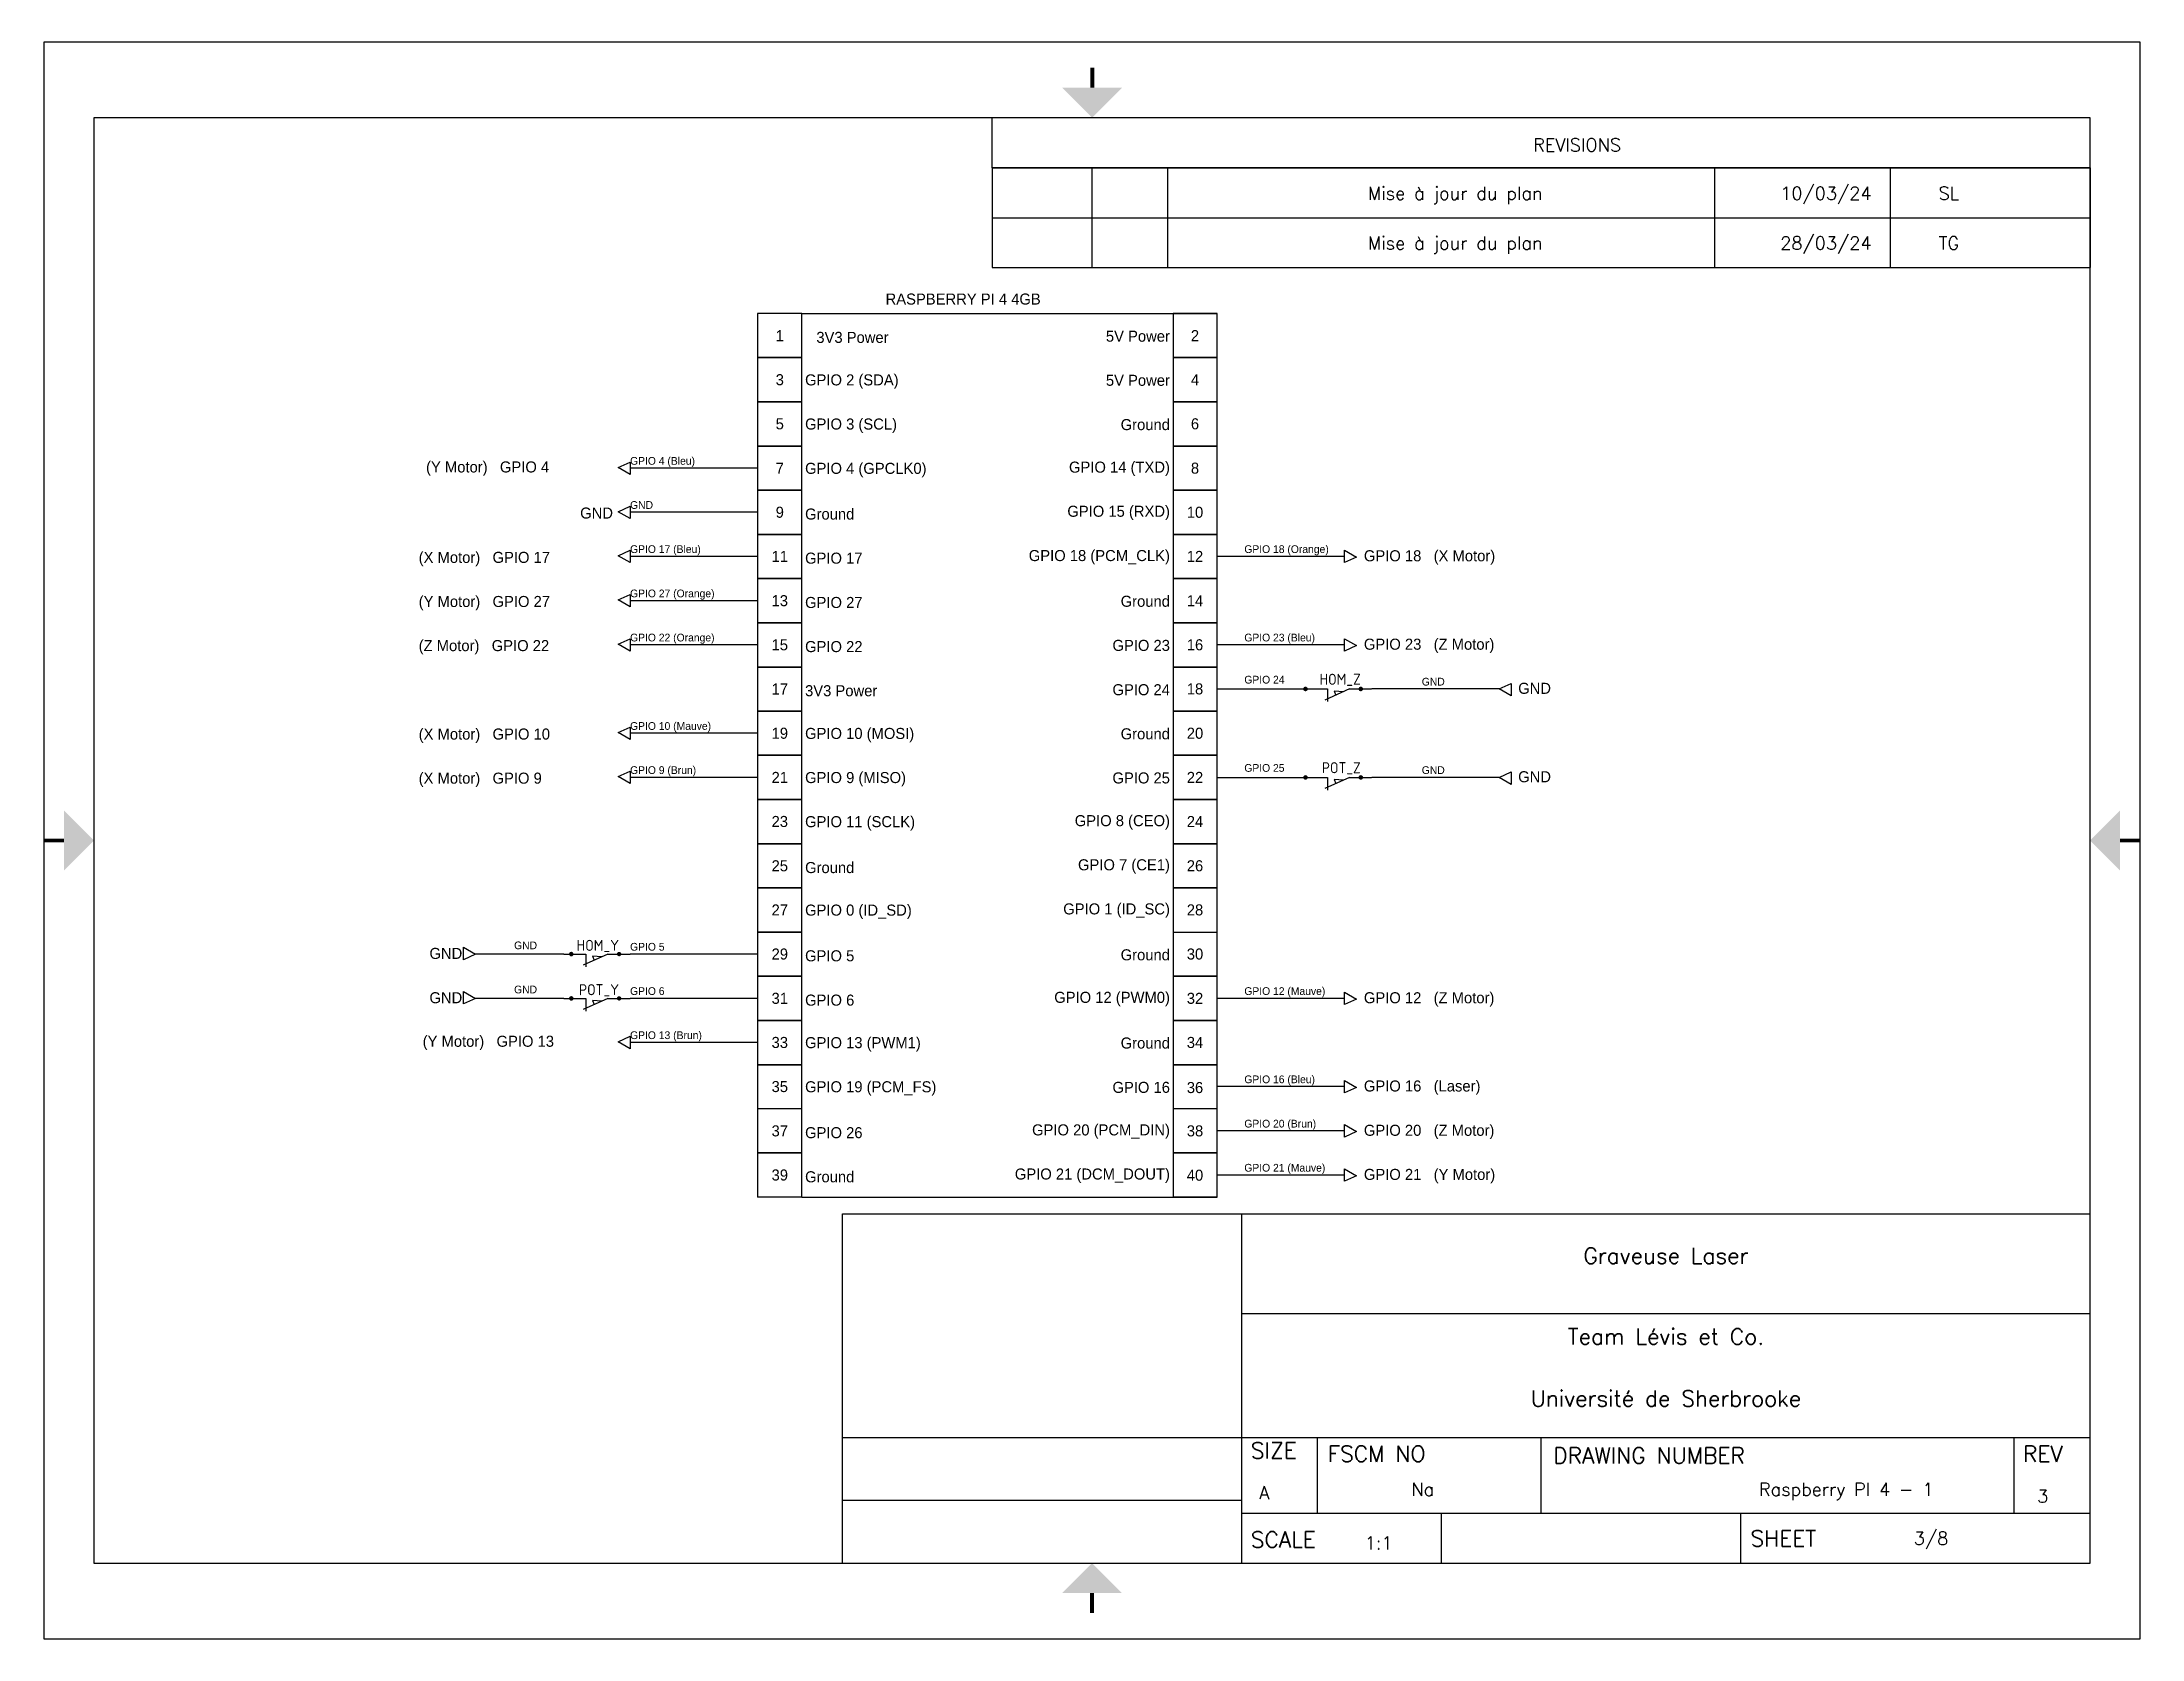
# Model space of a CAD drawing. Header units: inches. Extents: x -1 to 1051, y 0 to 800.
import ezdxf
from ezdxf.enums import TextEntityAlignment as Align

# ---------------------------------------------------------------- set-up
doc = ezdxf.new("R2010")
doc.units = ezdxf.units.IN
doc.header["$LTSCALE"] = 0.75
doc.header["$MEASUREMENT"] = 0
for name, color, linetype in [('SYMS', 7, 'Continuous'), ('TAGS', 51, 'Continuous'), ('TB_LABELS', 1, 'Continuous'), ('Title Block', 7, 'Continuous'), ('Viewport', 7, 'Continuous')]:
    doc.layers.add(name, color=color, linetype=linetype)
doc.styles.add('Roman', font='romans')
doc.styles.add('WD', font='romans.shx')
doc.styles.add('WD_IEC', font='isocp2.shx', dxfattribs={"width": 0.9, "height": 4})

# ---------------------------------------------------------------- blocks, each defined once
blk = doc.blocks.new('ANSI_border_A(L)')
for p, q in [((475, 737), (475, 762)), ((1025, 737), (475, 737))]:
    blk.add_line(p, q)
at = {"layer": 'Title Block'}
for p, q in [((0, 800), (0, 0)), ((1050, 800), (0, 800)), ((1050, 0), (1050, 800)), ((25, 762), (25, 38)), ((1025, 762), (25, 762)), ((1025, 38), (1025, 762)), ((25, 38), (1025, 38)), ((0, 0), (1050, 0))]:
    blk.add_line(p, q, dxfattribs=at)
at = {"layer": 'Title Block', "const_width": 2}
for points in [[(525.1, 787.1), (525.1, 777.1)], [(0, 400), (10, 400)], [(1050, 400), (1040, 400)], [(525, 13), (525, 23)]]:
    blk.add_lwpolyline(points, dxfattribs=at)
at = {"layer": 'Title Block'}
for points in [[(510.1, 777.1), (540.1, 777.1), (525.1, 762.1)], [(10, 385), (10, 415), (25, 400)], [(1040, 385), (1040, 415), (1025, 400)], [(510, 23), (540, 23), (525, 38)]]:
    blk.add_solid(points, dxfattribs=at)
at = {"layer": 'Title Block', "style": 'Roman'}
blk.add_text('REVISIONS', height=6.5, dxfattribs=at).set_placement((746, 745.2))
blk = doc.blocks.new('ANSI_REVblock_A')
blk.add_line((0, 0), (0, -0.25))
at = {"layer": 'Title Block'}
for p, q in [((-5.5, 0), (0, 0)), ((-5.5, 0), (-5.5, -0.25)), ((-5, -0.25), (-5, 0)), ((-4.62, -0.25), (-4.62, 0)), ((-1.88, -0.25), (-1.88, 0)), ((-1, -0.25), (-1, 0)), ((-5.5, -0.25), (0, -0.25))]:
    blk.add_line(p, q, dxfattribs=at)
at = {"style": 'WD'}
for tag, p in [('ZONE', (-5.391, -0.16)), ('REV', (-4.92, -0.16)), ('DESCRIPTION', (-3.618, -0.16)), ('DATE', (-1.552, -0.16)), ('APPROVED', (-0.759, -0.16))]:
    blk.add_attdef(tag, p, '', height=0.065, dxfattribs=at)
at = {"style": 'WD', "flags": 1}
blk.add_attdef('WD_TB', (-4.505, -0.154), '', height=0.03, dxfattribs=at)
blk = doc.blocks.new('ANSI_tblock_desc_A(L)')
for p, q in [((0, 0), (0, 1.75)), ((-6.25, 0), (0, 0))]:
    blk.add_line(p, q)
at = {"layer": 'Title Block'}
for p, q in [((-6.25, 1.75), (0, 1.75)), ((-6.25, 0), (-6.25, 1.75)), ((-4.25, 0), (-4.25, 1.75)), ((-4.25, 1.25), (0, 1.25)), ((-6.25, 0.63), (0, 0.63)), ((-3.87, 0.25), (-3.87, 0.63)), ((-2.75, 0.25), (-2.75, 0.63)), ((-0.38, 0.25), (-0.38, 0.63)), ((-6.25, 0.315), (-4.25, 0.315)), ((-4.25, 0.25), (0, 0.25)), ((-3.25, 0), (-3.25, 0.25)), ((-1.75, 0), (-1.75, 0.25))]:
    blk.add_line(p, q, dxfattribs=at)
at = {"color": 0, "style": 'Roman', "flags": 8}
for tag, p in [('FNAME', (-10.3, 5.12)), ('REVDATE', (-10.3, 2.62)), ('USER', (-10.3, -0.38))]:
    blk.add_attdef(tag, p, '', height=0.15, rotation=90, dxfattribs=at)
at = {"style": 'WD'}
for tag, p in [('PROJDESC', (-2.125, 1.5)), ('TITLE1', (-2.125, 1.095)), ('TITLE2', (-2.125, 0.785))]:
    blk.add_attdef(tag, text='', height=0.08, dxfattribs=at).set_placement(p, align=Align.CENTER)
for tag, p in [('SIZE', (-4.162, 0.32)), ('FSCM_NO', (-3.4, 0.337)), ('DWG_NO', (-1.659, 0.337)), ('REV', (-0.265, 0.303)), ('SCALE', (-3.634, 0.069)), ('SHEET', (-0.883, 0.092))]:
    blk.add_attdef(tag, p, '', height=0.065, dxfattribs=at)
at = {"style": 'WD', "flags": 1}
blk.add_attdef('WD_TB', (-5.57, 0.177), '', height=0.086, dxfattribs=at)
at = {"layer": 'TB_LABELS', "style": 'WD'}
for s, p in [('SIZE', (-4.204, 0.604)), ('FSCM NO', (-3.819, 0.588)), ('DRAWING NUMBER', (-2.689, 0.579)), ('REV', (-0.336, 0.588)), ('SCALE', (-4.204, 0.158)), ('SHEET', (-1.701, 0.164))]:
    blk.add_text(s, height=0.08, dxfattribs=at).set_placement(p, align=Align.TOP_LEFT)
blk = doc.blocks.new('HLS12')
for p, q in [((-7.5, 0), (-2.5, 0)), ((2.5, 0), (-3.12, -2.5)), ((-2.5, 0), (-2.5, -2.87)), ((2.5, 0), (7.5, 0)), ((1.12, -0.61), (-1, -0.49)), ((-1, -0.49), (-0.61, -1.38))]:
    blk.add_line(p, q)
at = {"style": 'WD_IEC'}
for tag, p in [('INST', (-5, 10.12)), ('LOC', (-5, 7.12)), ('TAG1', (-5, 4.12)), ('DESC1', (-5, -9.25)), ('DESC3', (-5, -15.25)), ('DESC2', (-5, -12.25))]:
    blk.add_attdef(tag, text='', height=2.5, dxfattribs=at).set_placement(p, align=Align.RIGHT)
for tag, p, height, flags in [('MFG', (6.5, 6.5), 1.5, 1), ('CAT', (6.5, 4), 1.5, 1), ('X4TERM01', (-7.5, 0), 0.32, 1), ('TERM01', (-7.5, 1), 2, 8), ('X2LINK', (0, -0.11), 0.32, 1), ('X1TERM02', (7.5, 0), 0.32, 1), ('X8LINK', (0, -1.68), 0.32, 1), ('ASSYCODE', (11, -4), 1, 1), ('FAMILY', (11, -5.5), 1, 1), ('CONTACT', (11.25, -2.5), 1, 1), ('COMMON', (12.5, -3.75), 1, 1), ('CATDESC', (11, -7), 1, 1)]:
    blk.add_attdef(tag, p, '', height=height, dxfattribs=dict(at, flags=flags))
at = {"style": 'WD_IEC', "flags": 8}
for tag, height, p in [('TERM02', 2, (7.5, 1)), ('XREF', 2.5, (-5, -6.25))]:
    blk.add_attdef(tag, text='', height=height, dxfattribs=at).set_placement(p, align=Align.RIGHT)
at = {"lineweight": 15, "style": 'WD_IEC'}
blk.add_attdef('WDTAGALT', text='', height=2.5, dxfattribs=at).set_placement((-5, -18.25), align=Align.RIGHT)

msp = doc.modelspace()

# ---------------------------------------------------------------- hatches: boundary and pattern name
for points in [[(630.8, 475.9, 1), (633.1, 475.9, 1)], [(658.5, 475.9, 1), (660.8, 475.9, 1)], [(630.8, 431.6, 1), (633.1, 431.6, 1)], [(658.5, 431.6, 1), (660.8, 431.6, 1)], [(263, 343.1, 1), (265.3, 343.1, 1)], [(287, 343.1, 1), (289.2, 343.1, 1)], [(263, 320.9, 1), (265.3, 320.9, 1)], [(287, 320.9, 1), (289.2, 320.9, 1)]]:
    msp.add_hatch(color=256).paths.add_polyline_path(points)

# ---------------------------------------------------------------- linework, layer by layer
for p, q in [((357.5, 664), (357.5, 641.9)), ((379.6, 664), (357.5, 664)), ((379.6, 641.9), (379.6, 664)), ((379.6, 664), (565.6, 664)), ((565.6, 664), (587.7, 664)), ((565.6, 664), (565.6, 641.9)), ((587.7, 664), (565.6, 664)), ((587.7, 641.9), (587.7, 664)), ((357.5, 641.9), (379.6, 641.9)), ((357.5, 641.9), (357.5, 619.7)), ((379.6, 641.9), (357.5, 641.9)), ((379.6, 619.7), (379.6, 641.9)), ((565.6, 641.9), (587.7, 641.9)), ((565.6, 641.9), (565.6, 619.7)), ((587.7, 641.9), (565.6, 641.9)), ((587.7, 619.7), (587.7, 641.9)), ((357.5, 619.7), (379.6, 619.7)), ((357.5, 619.7), (357.5, 597.6)), ((379.6, 619.7), (357.5, 619.7)), ((379.6, 597.6), (379.6, 619.7)), ((565.6, 619.7), (587.7, 619.7)), ((565.6, 619.7), (565.6, 597.6)), ((587.7, 619.7), (565.6, 619.7)), ((587.7, 597.6), (587.7, 619.7)), ((287.6, 586.9), (293.6, 589.6)), ((293.6, 589.6), (293.6, 583.4)), ((357.5, 597.6), (379.6, 597.6)), ((357.5, 597.6), (357.5, 575.5)), ((379.6, 597.6), (357.5, 597.6)), ((379.6, 575.5), (379.6, 597.6)), ((565.6, 597.6), (587.7, 597.6)), ((565.6, 597.6), (565.6, 575.5)), ((587.7, 597.6), (565.6, 597.6)), ((587.7, 575.5), (587.7, 597.6)), ((293.6, 583.4), (287.6, 586.9)), ((357.5, 586.5), (293.6, 586.5)), ((357.5, 575.5), (379.6, 575.5)), ((357.5, 575.5), (357.5, 553.3)), ((379.6, 575.5), (357.5, 575.5)), ((379.6, 553.3), (379.6, 575.5)), ((565.6, 575.5), (587.7, 575.5)), ((565.6, 575.5), (565.6, 553.3)), ((587.7, 575.5), (565.6, 575.5)), ((587.7, 553.3), (587.7, 575.5)), ((287.6, 564.7), (293.6, 567.5)), ((293.6, 561.3), (287.6, 564.7)), ((293.6, 567.5), (293.6, 561.3)), ((357.5, 564.4), (293.6, 564.4)), ((357.5, 553.3), (379.6, 553.3)), ((357.5, 553.3), (357.5, 531.2)), ((379.6, 553.3), (357.5, 553.3)), ((379.6, 531.2), (379.6, 553.3)), ((565.6, 553.3), (587.7, 553.3)), ((565.6, 553.3), (565.6, 531.2)), ((587.7, 553.3), (565.6, 553.3)), ((587.7, 531.2), (587.7, 553.3)), ((287.6, 542.6), (293.6, 545.4)), ((293.6, 539.2), (287.6, 542.6)), ((293.6, 545.4), (293.6, 539.2)), ((357.5, 542.3), (293.6, 542.3)), ((651.5, 542.3), (587.7, 542.3)), ((651.5, 539.2), (651.5, 545.4)), ((651.5, 545.4), (657.5, 541.9)), ((657.5, 541.9), (651.5, 539.2)), ((357.5, 531.2), (379.6, 531.2)), ((357.5, 531.2), (357.5, 509.1)), ((379.6, 531.2), (357.5, 531.2)), ((379.6, 509.1), (379.6, 531.2)), ((565.6, 531.2), (587.7, 531.2)), ((565.6, 531.2), (565.6, 509.1)), ((587.7, 531.2), (565.6, 531.2)), ((587.7, 509.1), (587.7, 531.2)), ((287.6, 520.5), (293.6, 523.2)), ((293.6, 517), (287.6, 520.5)), ((293.6, 523.2), (293.6, 517)), ((357.5, 520.1), (293.6, 520.1)), ((357.5, 509.1), (379.6, 509.1)), ((357.5, 509.1), (357.5, 486.9)), ((379.6, 509.1), (357.5, 509.1)), ((379.6, 486.9), (379.6, 509.1)), ((565.6, 509.1), (587.7, 509.1)), ((565.6, 509.1), (565.6, 486.9)), ((587.7, 509.1), (565.6, 509.1)), ((587.7, 486.9), (587.7, 509.1)), ((287.6, 498.3), (293.6, 501.1)), ((293.6, 494.9), (287.6, 498.3)), ((293.6, 501.1), (293.6, 494.9)), ((357.5, 498), (293.6, 498)), ((651.5, 498), (587.7, 498)), ((651.5, 494.9), (651.5, 501.1)), ((651.5, 501.1), (657.5, 497.7)), ((657.5, 497.7), (651.5, 494.9)), ((357.5, 486.9), (379.6, 486.9)), ((357.5, 486.9), (357.5, 464.8)), ((379.6, 486.9), (357.5, 486.9)), ((379.6, 464.8), (379.6, 486.9)), ((565.6, 486.9), (587.7, 486.9)), ((565.6, 486.9), (565.6, 464.8)), ((587.7, 486.9), (565.6, 486.9)), ((587.7, 464.8), (587.7, 486.9)), ((587.7, 475.9), (632, 475.9)), ((729, 475.9), (665.1, 475.9)), ((729, 475.9), (735, 478.6)), ((735, 472.4), (729, 475.9)), ((735, 478.6), (735, 472.4)), ((357.5, 464.8), (379.6, 464.8)), ((357.5, 464.8), (357.5, 442.7)), ((379.6, 464.8), (357.5, 464.8)), ((379.6, 442.7), (379.6, 464.8)), ((565.6, 464.8), (587.7, 464.8)), ((565.6, 464.8), (565.6, 442.7)), ((587.7, 464.8), (565.6, 464.8)), ((587.7, 442.7), (587.7, 464.8)), ((287.6, 454.1), (293.6, 456.8)), ((293.6, 450.6), (287.6, 454.1)), ((293.6, 456.8), (293.6, 450.6)), ((357.5, 453.7), (293.6, 453.7)), ((357.5, 442.7), (379.6, 442.7)), ((357.5, 442.7), (357.5, 420.5)), ((379.6, 442.7), (357.5, 442.7)), ((379.6, 420.5), (379.6, 442.7)), ((565.6, 442.7), (587.7, 442.7)), ((565.6, 442.7), (565.6, 420.5)), ((587.7, 442.7), (565.6, 442.7)), ((587.7, 420.5), (587.7, 442.7)), ((287.6, 432), (293.6, 434.7)), ((293.6, 428.5), (287.6, 432)), ((293.6, 434.7), (293.6, 428.5)), ((357.5, 431.6), (293.6, 431.6)), ((587.7, 431.6), (632, 431.6)), ((729, 431.6), (665.1, 431.6)), ((729, 431.6), (735, 434.4)), ((735, 428.1), (729, 431.6)), ((735, 434.4), (735, 428.1)), ((357.5, 420.5), (379.6, 420.5)), ((357.5, 420.5), (357.5, 398.4)), ((379.6, 420.5), (357.5, 420.5)), ((379.6, 398.4), (379.6, 420.5)), ((565.6, 420.5), (587.7, 420.5)), ((565.6, 420.5), (565.6, 398.4)), ((587.7, 420.5), (565.6, 420.5)), ((587.7, 398.4), (587.7, 420.5)), ((357.5, 398.4), (379.6, 398.4)), ((357.5, 398.4), (357.5, 376.3)), ((379.6, 398.4), (357.5, 398.4)), ((379.6, 376.3), (379.6, 398.4)), ((565.6, 398.4), (587.7, 398.4)), ((565.6, 398.4), (565.6, 376.3)), ((587.7, 398.4), (565.6, 398.4)), ((587.7, 376.3), (587.7, 398.4)), ((357.5, 376.3), (379.6, 376.3)), ((357.5, 376.3), (357.5, 354.1)), ((379.6, 376.3), (357.5, 376.3)), ((379.6, 354.1), (379.6, 376.3)), ((565.6, 376.3), (587.7, 376.3)), ((565.6, 376.3), (565.6, 354.1)), ((587.7, 376.3), (565.6, 376.3)), ((587.7, 354.1), (587.7, 376.3)), ((357.5, 354.1), (379.6, 354.1)), ((357.5, 354.1), (357.5, 332)), ((379.6, 354.1), (357.5, 354.1)), ((379.6, 332), (379.6, 354.1)), ((565.6, 354.1), (587.7, 354.1)), ((565.6, 354.1), (565.6, 332)), ((587.7, 332), (587.7, 354.1)), ((210.2, 340.3), (210.2, 346.5)), ((210.2, 346.5), (216.2, 343.1)), ((216.2, 343.1), (210.2, 340.3)), ((260.4, 343.1), (216.2, 343.1)), ((357.5, 343.1), (293.6, 343.1)), ((357.5, 332), (379.6, 332)), ((357.5, 332), (357.5, 309.9)), ((379.6, 332), (357.5, 332)), ((379.6, 309.9), (379.6, 332)), ((565.6, 332), (587.7, 332)), ((565.6, 332), (565.6, 309.9)), ((587.7, 332), (565.6, 332)), ((587.7, 309.9), (587.7, 332)), ((210.2, 318.2), (210.2, 324.4)), ((210.2, 324.4), (216.2, 320.9)), ((216.2, 320.9), (210.2, 318.2)), ((260.4, 320.9), (216.2, 320.9)), ((357.5, 320.9), (293.6, 320.9)), ((651.5, 320.9), (587.7, 320.9)), ((651.5, 317.8), (651.5, 324.1)), ((651.5, 324.1), (657.5, 320.6)), ((657.5, 320.6), (651.5, 317.8)), ((357.5, 309.9), (379.6, 309.9)), ((357.5, 309.9), (357.5, 287.7)), ((379.6, 309.9), (357.5, 309.9)), ((379.6, 287.7), (379.6, 309.9)), ((565.6, 309.9), (587.7, 309.9)), ((565.6, 309.9), (565.6, 287.7)), ((587.7, 309.9), (565.6, 309.9)), ((587.7, 287.7), (587.7, 309.9)), ((287.6, 299.2), (293.6, 301.9)), ((293.6, 295.7), (287.6, 299.2)), ((293.6, 301.9), (293.6, 295.7)), ((357.5, 298.8), (293.6, 298.8)), ((357.5, 287.7), (379.6, 287.7)), ((357.5, 287.7), (357.5, 265.6)), ((379.6, 287.7), (357.5, 287.7)), ((379.6, 265.6), (379.6, 287.7)), ((565.6, 287.7), (587.7, 287.7)), ((565.6, 287.7), (565.6, 265.6)), ((587.7, 287.7), (565.6, 287.7)), ((587.7, 265.6), (587.7, 287.7)), ((651.5, 276.7), (587.7, 276.7)), ((651.5, 273.6), (651.5, 279.8)), ((651.5, 279.8), (657.5, 276.3)), ((657.5, 276.3), (651.5, 273.6)), ((379.6, 265.6), (357.5, 265.6)), ((357.5, 265.6), (357.5, 243.5)), ((379.6, 243.5), (379.6, 265.6)), ((587.7, 265.6), (565.6, 265.6)), ((565.6, 265.6), (565.6, 243.5)), ((587.7, 243.5), (587.7, 265.6)), ((651.5, 254.5), (587.7, 254.5)), ((651.5, 251.4), (651.5, 257.7)), ((651.5, 257.7), (657.5, 254.2)), ((657.5, 254.2), (651.5, 251.4)), ((357.5, 243.5), (379.6, 243.5)), ((357.5, 243.5), (357.5, 221.3)), ((379.6, 243.5), (357.5, 243.5)), ((379.6, 221.3), (379.6, 243.5)), ((565.6, 243.5), (587.7, 243.5)), ((565.6, 243.5), (565.6, 221.3)), ((587.7, 243.5), (565.6, 243.5)), ((587.7, 221.3), (587.7, 243.5)), ((651.5, 232.4), (587.7, 232.4)), ((651.5, 229.3), (651.5, 235.5)), ((651.5, 235.5), (657.5, 232.1)), ((657.5, 232.1), (651.5, 229.3)), ((379.6, 221.3), (357.5, 221.3)), ((379.6, 221.3), (587.7, 221.3)), ((587.7, 221.3), (565.6, 221.3))]:
    msp.add_line(p, q)

# ---------------------------------------------------------------- block references
ref = msp.add_blockref('ANSI_REVblock_A', (1025, 737), dxfattribs=dict(xscale=100, yscale=100, zscale=100))
ref.add_attrib('DESCRIPTION', 'Mise à jour du plan', (663.2, 721), dxfattribs={"height": 6.5, "style": 'WD'})
ref.add_attrib('DATE', '10/03/24', (869.8, 721), dxfattribs={"height": 6.5, "style": 'WD'})
ref.add_attrib('APPROVED', 'SL', (949.1, 721), dxfattribs={"height": 6.5, "style": 'WD'})
ref = msp.add_blockref('ANSI_REVblock_A', (1025, 712), dxfattribs=dict(xscale=100, yscale=100, zscale=100))
ref.add_attrib('DESCRIPTION', 'Mise à jour du plan', (663.2, 696), dxfattribs={"height": 6.5, "style": 'WD'})
ref.add_attrib('DATE', '28/03/24', (869.8, 696), dxfattribs={"height": 6.5, "style": 'WD'})
ref.add_attrib('APPROVED', 'TG', (949.1, 696), dxfattribs={"height": 6.5, "style": 'WD'})
at = {"xscale": 100, "yscale": 100, "zscale": 100}
msp.add_blockref('ANSI_tblock_desc_A(L)', (1025, 38), dxfattribs=at).add_auto_attribs({'PROJDESC': 'Graveuse Laser', 'TITLE1': 'Team Lévis et Co.', 'TITLE2': 'Université de Sherbrooke', 'SIZE': 'A', 'FSCM_NO': 'Na', 'DWG_NO': 'Raspberry PI 4 - 1', 'REV': '3', 'SCALE': '1:1', 'SHEET': '3/8'})
at = {"layer": 'SYMS'}
ref = msp.add_blockref('HLS12', (648.5, 475.9), dxfattribs=dict(at, xscale=2.213289004465416, yscale=2.213289004465416, zscale=2.213289004465416))
ref.add_attrib('TAG1', 'HOM_Z', dxfattribs={"layer": 'TAGS', "color": 5, "height": 5.53, "style": 'WD_IEC'}).set_placement((659.7, 478), align=Align.RIGHT)
ref = msp.add_blockref('HLS12', (648.5, 431.6), dxfattribs=dict(at, xscale=2.213289004465416, yscale=2.213289004465416, zscale=2.213289004465416))
ref.add_attrib('TAG1', 'POT_Z', dxfattribs={"layer": 'TAGS', "color": 5, "height": 5.53, "style": 'WD_IEC'}).set_placement((659.7, 433.7), align=Align.RIGHT)
ref = msp.add_blockref('HLS12', (277, 343.1), dxfattribs=dict(at, xscale=2.213289004465416, yscale=2.213289004465416, zscale=2.213289004465416))
ref.add_attrib('TAG1', 'HOM_Y', dxfattribs={"layer": 'TAGS', "color": 5, "height": 5.53, "style": 'WD_IEC'}).set_placement((288.1, 344.7), align=Align.RIGHT)
ref = msp.add_blockref('HLS12', (277, 320.9), dxfattribs=dict(at, xscale=2.213289004465416, yscale=2.213289004465416, zscale=2.213289004465416))
ref.add_attrib('TAG1', 'POT_Y', dxfattribs={"layer": 'TAGS', "color": 5, "height": 5.53, "style": 'WD_IEC'}).set_placement((288.1, 322.5), align=Align.RIGHT)
at = {"layer": 'Viewport'}
msp.add_blockref('ANSI_border_A(L)', (0, 0), dxfattribs=at)

# ---------------------------------------------------------------- texts
for s, width, heights, insert, char_height, attachment_point in [('RASPBERRY PI 4 4GB', 188.13, [0], (421.6, 674), 5.533, 1), ('\\pxqc;1', 22.133, [0], (368.6, 652.9), 5.53, 5), ('3V3 Power', 52.046, [13], (405, 652), 5.53, 5), ('\\pxqr;5V Power', 95.679, [13], (516.2, 652.6), 5.533, 5), ('\\pxqc;2', 22.133, [0], (576.6, 652.9), 5.53, 5), ('3', 22.133, [0], (368.6, 630.8), 5.53, 5), ('\\pxql;GPIO 2 (SDA)', 95.679, [13], (429.1, 629.9), 5.533, 5), ('\\pxqr;5V Power', 95.679, [13], (516.2, 630.5), 5.533, 5), ('\\pxqc;4', 22.133, [0], (576.6, 630.8), 5.53, 5), ('\\pxqc;5', 22.133, [0], (368.6, 608.7), 5.53, 5), ('\\pxql;GPIO 3 (SCL)', 95.679, [13], (429.1, 607.8), 5.533, 5), ('\\pxqr;Ground', 95.679, [13], (516.2, 608.3), 5.533, 5), ('6', 22.133, [2.64], (576.6, 608.7), 5.53, 5), ('(Y Motor)   GPIO 4 ', 149.253, [14], (191.4, 589.9), 5.533, 1), ('{\\C116;\\c3434259;GPIO 4 (Bleu)}', 58.63, [6.24], (293.6, 592.1), 3.873, 1), ('\\pxqc;7', 22.133, [0], (368.6, 586.5), 5.53, 5), ('\\pxql;GPIO 4 (GPCLK0)', 95.679, [13], (429.1, 585.6), 5.533, 5), ('\\pxqr;GPIO 14 (TXD)', 95.679, [13], (516.2, 586.2), 5.533, 5), ('\\pxqc;8', 22.133, [0], (576.6, 586.5), 5.53, 5), ('{\\C116;\\c3434259;GND}', 59.102, [6.24], (293.6, 570), 3.873, 1), ('GND ', 149.253, [14], (268.6, 566.8), 5.53, 1), ('\\pxqc;9', 22.133, [0], (368.6, 564.4), 5.53, 5), ('\\pxql;Ground', 95.679, [13], (429.1, 563.5), 5.533, 5), ('\\pxqr;GPIO 15 (RXD)', 95.679, [13], (516.2, 564.1), 5.533, 5), ('\\pxqc;10', 22.133, [0], (576.6, 564.4), 5.53, 5), ('{\\C116;\\c3434259;GPIO 17 (Bleu)}', 61.701, [6.48], (293.6, 547.9), 3.873, 1), ('{\\C116;\\c3434259;GPIO 18 (Orange)}', 56.503, [6.95], (601.3, 547.9), 3.873, 1), ('(X Motor)   GPIO 17 ', 149.253, [14], (187.7, 544.6), 5.533, 1), ('\\pxqc;11', 22.133, [0], (368.6, 542.3), 5.53, 5), ('\\pxql;GPIO 17', 95.679, [13], (429.1, 541.4), 5.533, 5), ('\\pxqr;GPIO 18 (PCM_CLK)', 95.679, [13], (516.2, 541.9), 5.533, 5), ('\\pxqc;12', 22.133, [0], (576.6, 542.3), 5.53, 5), ('GPIO 18   (X Motor)   ', 149.253, [14], (661.2, 545.4), 5.533, 1), ('(Y Motor)   GPIO 27 ', 149.253, [14], (187.7, 522.5), 5.533, 1), ('{\\C116;\\c3434259;GPIO 27 (Orange)}', 61.701, [6.48], (293.6, 525.7), 3.873, 1), ('\\pxqc;13', 22.133, [0], (368.6, 520.1), 5.53, 5), ('\\pxql;GPIO 27', 95.679, [13], (429.1, 519.2), 5.533, 5), ('\\pxqr;Ground', 95.679, [13], (516.2, 519.8), 5.533, 5), ('\\pxqc;14', 22.133, [0], (576.6, 520.1), 5.53, 5), ('(Z Motor)   GPIO 22 ', 149.253, [14], (187.7, 500.4), 5.533, 1), ('{\\C116;\\c3434259;GPIO 22 (Orange)}', 61.701, [6.48], (293.6, 503.6), 3.873, 1), ('\\pxqc;15', 22.133, [0], (368.6, 498), 5.53, 5), ('\\pxql;GPIO 22', 95.679, [13], (429.1, 497.1), 5.533, 5), ('\\pxqr;GPIO 23', 95.679, [13], (516.2, 497.7), 5.533, 5), ('\\pxqc;16', 22.133, [0], (576.6, 498), 5.53, 5), ('{\\C116;\\c3434259;GPIO 23 (Bleu)}', 56.503, [6.95], (601.3, 503.6), 3.873, 1), ('GPIO 23   (Z Motor)   ', 149.253, [14], (661.2, 501.1), 5.533, 1), ('\\pxqc;17', 22.133, [0], (368.6, 475.9), 5.53, 5), ('\\pxql;3V3 Power', 95.679, [13], (429.1, 475), 5.533, 5), ('\\pxqr;GPIO 24', 95.679, [13], (516.2, 475.5), 5.533, 5), ('\\pxqc;18', 22.133, [0], (576.6, 475.9), 5.53, 5), ('{\\C116;\\c3434259;GPIO 24}', 56.503, [6.95], (601.3, 482.5), 3.873, 1), ('{\\C116;\\c3434259;GND}', 25.078, [7.19], (690.2, 481.5), 3.873, 1), ('GND ', 149.253, [14], (738.5, 479), 5.53, 1), ('(X Motor)   GPIO 10 ', 149.253, [14], (187.7, 456.1), 5.533, 1), ('{\\C116;\\c3434259;GPIO 10 (Mauve)}', 61.701, [6.48], (293.6, 459.3), 3.873, 1), ('\\pxqc;19', 22.133, [0], (368.6, 453.7), 5.53, 5), ('\\pxql;GPIO 10 (MOSI)', 95.679, [13], (429.1, 452.8), 5.533, 5), ('\\pxqr;Ground', 95.679, [13], (516.2, 453.4), 5.533, 5), ('\\pxqc;20', 22.133, [0], (576.6, 453.7), 5.53, 5), ('(X Motor)   GPIO 9 ', 149.253, [14], (187.7, 434), 5.533, 1), ('{\\C116;\\c3434259;GPIO 9 (Brun)}', 61.701, [6.48], (293.6, 437.2), 3.873, 1), ('\\pxqc;21', 22.133, [0], (368.6, 431.6), 5.53, 5), ('\\pxql;GPIO 9 (MISO)', 95.679, [13], (429.1, 430.7), 5.533, 5), ('\\pxqr;GPIO 25', 95.679, [13], (516.2, 431.3), 5.533, 5), ('\\pxqc;22', 22.133, [0], (576.6, 431.6), 5.53, 5), ('{\\C116;\\c3434259;GPIO 25}', 56.503, [6.95], (601.3, 438.3), 3.873, 1), ('{\\C116;\\c3434259;GND}', 25.078, [7.19], (690.2, 437.2), 3.873, 1), ('GND ', 149.253, [14], (738.5, 434.7), 5.53, 1), ('\\pxqc;23', 22.133, [0], (368.6, 409.5), 5.53, 5), ('\\pxql;GPIO 11 (SCLK)', 95.679, [13], (429.1, 408.6), 5.533, 5), ('\\pxqr;GPIO 8 (CEO)', 95.679, [13], (516.2, 409.1), 5.533, 5), ('\\pxqc;24', 22.133, [0], (576.6, 409.5), 5.53, 5), ('\\pxqc;25', 22.133, [0], (368.6, 387.3), 5.53, 5), ('\\pxql;Ground', 95.679, [13], (429.1, 386.4), 5.533, 5), ('\\pxqr;GPIO 7 (CE1)', 95.679, [13], (516.2, 387), 5.533, 5), ('\\pxqc;26', 22.133, [0], (576.6, 387.3), 5.53, 5), ('\\pxqr;GPIO 1 (ID_SC)', 95.679, [13], (516.2, 364.9), 5.533, 5), ('\\pxqc;27', 22.133, [0], (368.6, 365.2), 5.53, 5), ('\\pxql;GPIO 0 (ID_SD)', 95.679, [13], (429.1, 364.3), 5.533, 5), ('\\pxqc;28', 22.133, [0], (576.6, 365.2), 5.53, 5), ('{\\C116;\\c3434259;GND}', 59.102, [6.24], (235.5, 349.4), 3.873, 1), ('{\\C116;\\c3434259;GPIO 5}', 25.078, [7.19], (293.6, 348.7), 3.873, 1), ('GND ', 149.253, [14], (193.1, 346.2), 5.53, 1), ('\\pxqc;29', 22.133, [5.53], (368.6, 343.1), 5.53, 5), ('\\pxql;GPIO 5', 95.679, [13], (429.1, 342.2), 5.533, 5), ('\\pxqr;Ground', 95.679, [13], (516.2, 342.7), 5.533, 5), ('\\pxqc;30', 22.133, [0], (576.6, 343.1), 5.53, 5), ('{\\C116;\\c3434259;GND}', 59.102, [6.24], (235.5, 327.3), 3.873, 1), ('{\\C116;\\c3434259;GPIO 6}', 25.078, [7.19], (293.6, 326.5), 3.873, 1), ('{\\C116;\\c3434259;GPIO 12 (Mauve)}', 56.503, [6.95], (601.3, 326.5), 3.873, 1), ('GND ', 149.253, [14], (193.1, 324), 5.53, 1), ('\\pxqc;31', 22.133, [0], (368.6, 320.9), 5.53, 5), ('\\pxql;GPIO 6', 95.679, [13], (429.1, 320), 5.533, 5), ('\\pxqr;GPIO 12 (PWM0)', 95.679, [13], (516.2, 320.6), 5.533, 5), ('\\pxqc;32', 22.133, [0], (576.6, 320.9), 5.53, 5), ('GPIO 12   (Z Motor)   ', 149.253, [14], (661.2, 324), 5.533, 1), ('(Y Motor)   GPIO 13 ', 149.253, [14], (189.7, 302.2), 5.533, 1), ('{\\C116;\\c3434259;GPIO 13 (Brun)}', 59.102, [6.24], (293.6, 304.4), 3.873, 1), ('\\pxqc;33', 22.133, [0], (368.6, 298.8), 5.53, 5), ('\\pxql;GPIO 13 (PWM1)', 95.679, [13], (429.1, 297.9), 5.533, 5), ('\\pxqr;Ground', 95.679, [13], (516.2, 298.5), 5.533, 5), ('\\pxqc;34', 22.133, [0], (576.6, 298.8), 5.53, 5), ('\\pxqc;35', 22.133, [0], (368.6, 276.7), 5.53, 5), ('\\pxql;GPIO 19 (PCM_FS)', 95.679, [13], (429.1, 275.8), 5.533, 5), ('\\pxqr;GPIO 16', 95.679, [13], (516.2, 276.3), 5.533, 5), ('\\pxqc;36', 22.133, [0], (576.6, 276.2), 5.53, 5), ('{\\C116;\\c3434259;GPIO 16 (Bleu)}', 56.503, [6.95], (601.3, 282.3), 3.873, 1), ('GPIO 16   (Laser)   ', 149.253, [14], (661.2, 279.8), 5.533, 1), ('\\pxqc;37', 22.133, [0], (368.6, 254.5), 5.53, 5), ('\\pxql;GPIO 26', 95.679, [13], (429.1, 253.6), 5.533, 5), ('\\pxqr;GPIO 20 (PCM_DIN)', 95.679, [13], (516.2, 254.2), 5.533, 5), ('\\pxqc;38', 22.133, [0], (576.6, 254.5), 5.53, 5), ('{\\C116;\\c3434259;GPIO 20 (Brun)}', 56.503, [6.95], (601.3, 260.1), 3.873, 1), ('GPIO 20   (Z Motor)   ', 149.253, [14], (661.2, 257.6), 5.533, 1), ('\\pxqc;39', 22.133, [0], (368.6, 232.4), 5.53, 5), ('\\pxql;Ground', 95.679, [13], (429.1, 231.5), 5.533, 5), ('\\pxqr;GPIO 21 (DCM_DOUT)', 95.679, [13], (516.2, 232.1), 5.533, 5), ('\\pxqc;40', 22.133, [0], (576.6, 232.3), 5.53, 5), ('{\\C116;\\c3434259;GPIO 21 (Mauve)}', 56.503, [6.95], (601.3, 238), 3.873, 1), ('GPIO 21   (Y Motor)   ', 149.253, [14], (661.2, 235.5), 5.533, 1)]:
    msp.add_mtext_dynamic_manual_height_columns(s, width=width, gutter_width=27.7, heights=heights, dxfattribs=dict(insert=insert, char_height=char_height, attachment_point=attachment_point))

doc.saveas('drawing.dxf')
